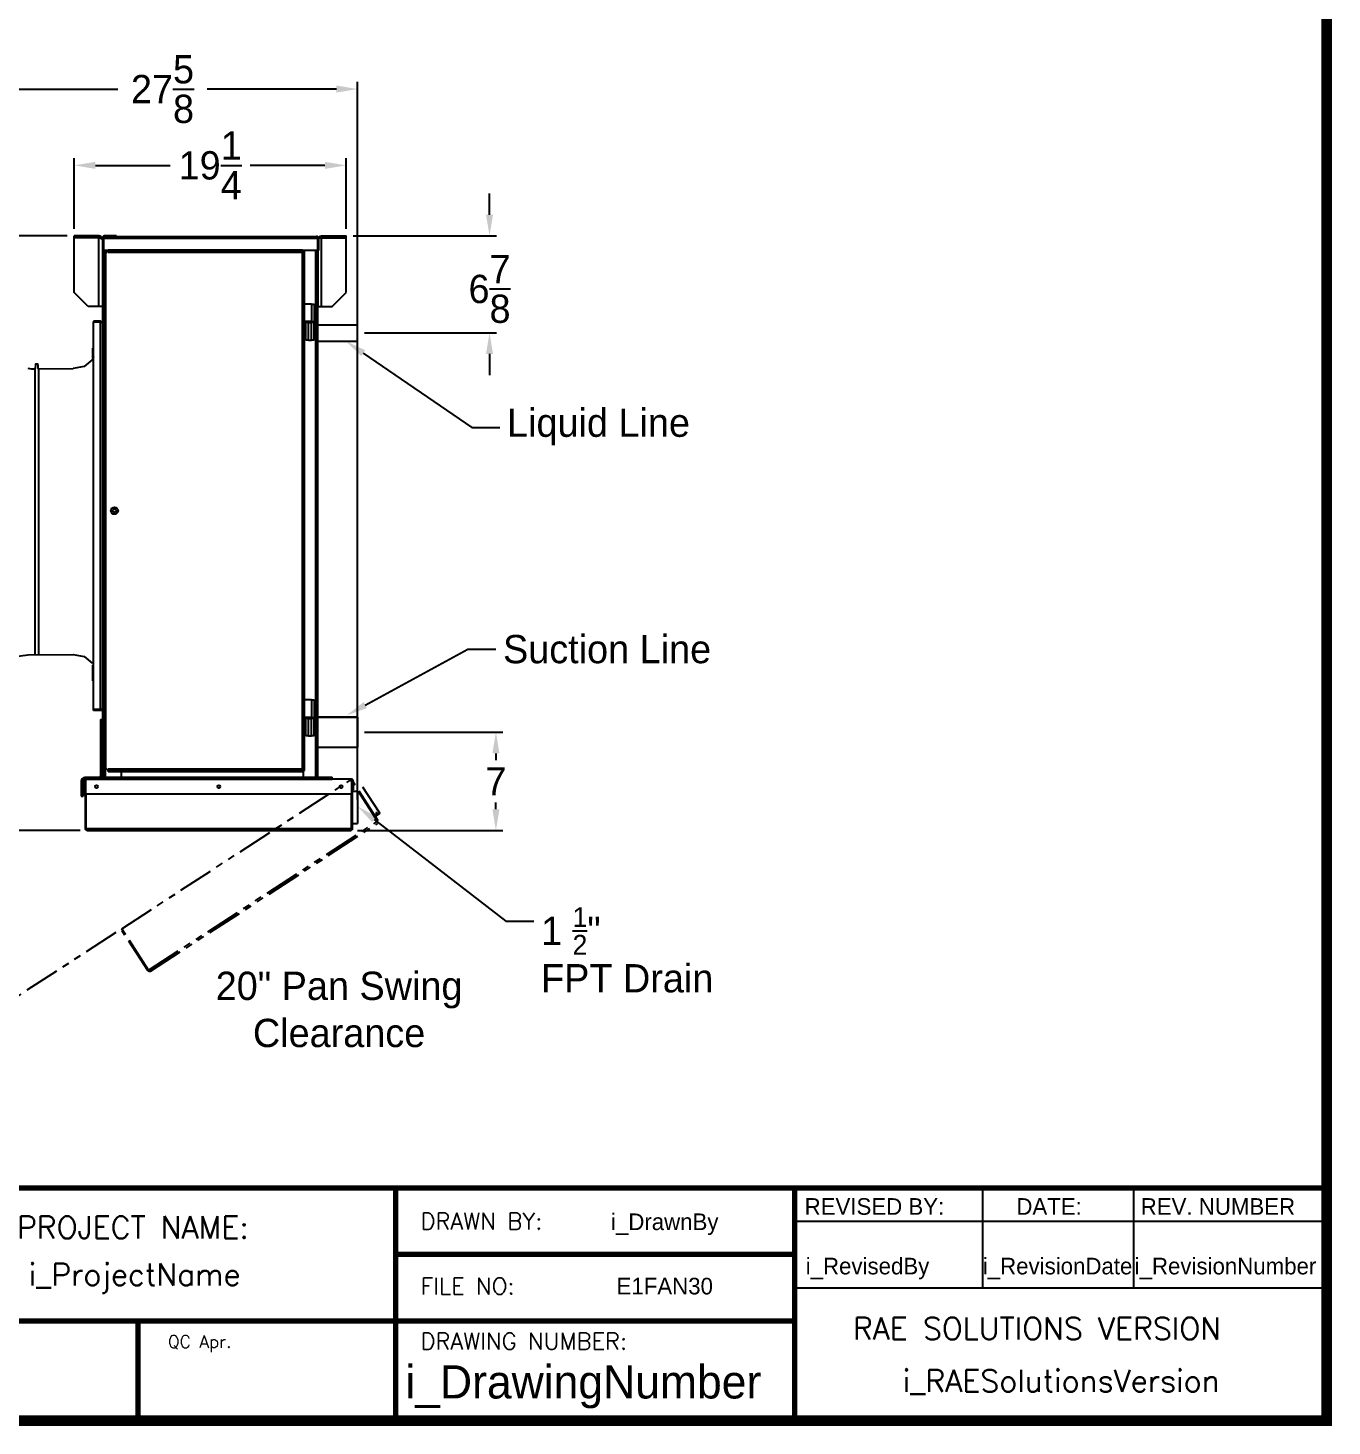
# Model space of a CAD drawing. Header units: inches. Extents: x 547 to 857, y -251 to -55.
# Drawn here: x 761.2 to 853.4, y -246.8 to -147.9 of the extents above; entities that cross this region are included whole.
import ezdxf
from ezdxf import colors
from ezdxf.entities.mleader import LeaderData, LeaderLine
from ezdxf.enums import TextEntityAlignment as Align
from ezdxf.math import Vec2, Vec3

# ---------------------------------------------------------------- set-up
doc = ezdxf.new("R2010")
doc.units = ezdxf.units.IN
doc.header["$MEASUREMENT"] = 0
doc.header["$PDSIZE"] = -1
doc.linetypes.add('PHANTOM', pattern=[0.5, 0.25, -0.05, 0.05, -0.05, 0.05, -0.05])
doc.layers.add('Hingeable', color=7, linetype='PHANTOM')
doc.styles.add('SIMPLEX', font='SIMPLEX')
doc.dimstyles.new('RAE Solutions', dxfattribs={"dimtxt": 2, "dimasz": 1.5, "dimexe": 0.5, "dimexo": 0.5, "dimgap": 0.5, "dimtad": 0, "dimtih": 1, "dimtoh": 1, "dimdec": 3, "dimrnd": 0.125, "dimzin": 1, "dimdsep": 46, "dimlunit": 5, "dimtxsty": 'Standard', "dimcen": 0.09, "dimadec": 0, "dimazin": 0, "dimtfac": 1, "dimtdec": 3, "dimtofl": 0, "dimtmove": 0, "dimatfit": 3, "dimfxl": 1, "dimtolj": 1, "dimtzin": 1, "dimarcsym": 0})

# ---------------------------------------------------------------- blocks, each defined once
blk = doc.blocks.new('*D15')
at = {"color": 0, "linetype": 'Continuous', "lineweight": -2}
for p, q in [((793.834, -161.083), (793.834, -159.583)), ((784.195, -162.583), (794.334, -162.583)), ((784.999, -169.426), (794.334, -169.426)), ((793.834, -170.926), (793.834, -172.426))]:
    blk.add_line(p, q, dxfattribs=at)
at = {"color": 0, "linetype": 'Continuous'}
for points in [[(793.584, -161.083), (794.084, -161.083), (793.834, -162.583)], [(793.584, -170.926), (794.084, -170.926), (793.834, -169.426)]]:
    blk.add_solid(points, dxfattribs=at)
at = {"layer": 'Defpoints', "color": 0, "linetype": 'Continuous'}
for p in [(783.695, -162.583), (784.499, -169.426), (793.834, -169.426)]:
    blk.add_point(p, dxfattribs=at)
at = {"color": 0, "linetype": 'Continuous', "lineweight": 25, "insert": (793.834, -166.331), "char_height": 2, "attachment_point": 5}
blk.add_mtext('\\A1;6{\\H1x;\\S7/8;}', dxfattribs=at)
blk = doc.blocks.new('*D17')
at = {"color": 0, "linetype": 'Continuous', "lineweight": -2}
for p, q in [((764.457, -162.083), (764.457, -157.087)), ((783.695, -162.083), (783.695, -157.087)), ((765.957, -157.587), (771.243, -157.587)), ((782.195, -157.587), (776.91, -157.587))]:
    blk.add_line(p, q, dxfattribs=at)
at = {"color": 0, "linetype": 'Continuous'}
for points in [[(765.957, -157.337), (765.957, -157.837), (764.457, -157.587)], [(782.195, -157.337), (782.195, -157.837), (783.695, -157.587)]]:
    blk.add_solid(points, dxfattribs=at)
at = {"layer": 'Defpoints', "color": 0, "linetype": 'Continuous'}
for p in [(764.457, -157.587), (764.457, -162.583), (783.695, -162.583)]:
    blk.add_point(p, dxfattribs=at)
at = {"color": 0, "linetype": 'Continuous', "lineweight": 25, "insert": (774.076, -157.587), "char_height": 2, "attachment_point": 5}
blk.add_mtext('\\A1;19{\\H1x;\\S1/4;}', dxfattribs=at)
blk = doc.blocks.new('*D18')
at = {"color": 0, "linetype": 'Continuous', "lineweight": -2}
for p, q in [((756.906, -180.79), (756.906, -151.691)), ((758.406, -152.191), (767.536, -152.191)), ((782.999, -152.191), (773.869, -152.191)), ((784.499, -202.436), (784.499, -151.691))]:
    blk.add_line(p, q, dxfattribs=at)
at = {"color": 0, "linetype": 'Continuous'}
for points in [[(758.406, -151.941), (758.406, -152.441), (756.906, -152.191)], [(782.999, -151.941), (782.999, -152.441), (784.499, -152.191)]]:
    blk.add_solid(points, dxfattribs=at)
at = {"layer": 'Defpoints', "color": 0, "linetype": 'Continuous'}
for p in [(756.906, -152.191), (756.906, -181.29), (784.499, -202.936)]:
    blk.add_point(p, dxfattribs=at)
at = {"color": 0, "linetype": 'Continuous', "lineweight": 25, "insert": (770.703, -152.191), "char_height": 2, "attachment_point": 5}
blk.add_mtext('\\A1;27{\\H1x;\\S5/8;}', dxfattribs=at)
blk = doc.blocks.new('*D19')
at = {"color": 0, "linetype": 'Continuous', "lineweight": -2}
for p, q in [((763.957, -162.583), (749.464, -162.583)), ((749.964, -164.083), (749.964, -182.111)), ((749.964, -203.139), (749.964, -185.111)), ((764.89, -204.639), (749.464, -204.639))]:
    blk.add_line(p, q, dxfattribs=at)
at = {"color": 0, "linetype": 'Continuous'}
for points in [[(749.714, -164.083), (750.214, -164.083), (749.964, -162.583)], [(749.714, -203.139), (750.214, -203.139), (749.964, -204.639)]]:
    blk.add_solid(points, dxfattribs=at)
at = {"layer": 'Defpoints', "color": 0, "linetype": 'Continuous'}
for p in [(764.457, -162.583), (749.964, -204.639), (765.39, -204.639)]:
    blk.add_point(p, dxfattribs=at)
at = {"color": 0, "linetype": 'Continuous', "lineweight": 25, "insert": (749.964, -183.611), "char_height": 2, "attachment_point": 5}
blk.add_mtext('\\A1;42', dxfattribs=at)
blk = doc.blocks.new('*D24')
at = {"color": 0, "lineweight": -2}
for p, q in [((784.999, -197.683), (794.786, -197.683)), ((794.286, -199.183), (794.286, -199.661)), ((794.286, -203.139), (794.286, -202.661)), ((784.501, -204.639), (794.786, -204.639))]:
    blk.add_line(p, q, dxfattribs=at)
at = {"color": 0}
for points in [[(794.036, -199.183), (794.536, -199.183), (794.286, -197.683)], [(794.036, -203.139), (794.536, -203.139), (794.286, -204.639)]]:
    blk.add_solid(points, dxfattribs=at)
at = {"layer": 'Defpoints', "color": 0}
for p in [(784.499, -197.683), (794.286, -197.683), (784.001, -204.639)]:
    blk.add_point(p, dxfattribs=at)
at = {"color": 0, "insert": (794.286, -201.161), "char_height": 2, "attachment_point": 5}
blk.add_mtext('\\A1;7', dxfattribs=at)

msp = doc.modelspace()

# ---------------------------------------------------------------- linework, layer by layer
at = {"linetype": 'Continuous', "lineweight": 25}
for p, q in [((764.4575, -162.7127), (764.4575, -162.5827)), ((766.1935, -162.5827), (764.4575, -162.5827)), ((766.1935, -162.7127), (764.4575, -162.7127)), ((766.1935, -162.7198), (764.4575, -162.7198)), ((764.4575, -166.5827), (764.4575, -162.7198)), ((766.1935, -162.7127), (766.1935, -162.5827)), ((766.1935, -167.5827), (766.1935, -162.7198)), ((766.4575, -162.7157), (766.4575, -162.8467)), ((766.4704, -162.7157), (766.4575, -162.7157)), ((766.4575, -162.8467), (766.4575, -167.5827)), ((766.4637, -162.7528), (766.5137, -162.7528)), ((766.4637, -162.7528), (766.4637, -163.6198)), ((766.5137, -162.7528), (766.5137, -163.6198)), ((766.52, -162.7528), (766.52, -162.8858)), ((766.5208, -162.7528), (766.52, -162.7528)), ((766.52, -162.8858), (766.52, -200.879)), ((766.5208, -162.7528), (766.5208, -163.6198)), ((781.6816, -162.7528), (766.5208, -162.7528)), ((767.4575, -162.5827), (766.5905, -162.5827)), ((766.5905, -162.6208), (766.5905, -162.5827)), ((766.5967, -162.6198), (781.6057, -162.6198)), ((767.4575, -162.5827), (767.4575, -162.6198)), ((781.6816, -162.7528), (781.6816, -163.6198)), ((781.6816, -162.7528), (781.6825, -162.7528)), ((781.6825, -162.8858), (781.6825, -162.7528)), ((781.6887, -162.7657), (781.6825, -162.7657)), ((781.6825, -200.879), (781.6825, -162.8858)), ((781.7387, -162.7528), (781.6887, -162.7528)), ((781.6887, -162.7528), (781.6887, -163.6198)), ((781.7387, -162.7528), (781.7387, -163.6198)), ((781.959, -162.7127), (781.959, -162.5827)), ((781.959, -162.5827), (783.695, -162.5827)), ((781.959, -162.7127), (783.695, -162.7127)), ((781.959, -167.5827), (781.959, -162.7198)), ((781.959, -162.7198), (783.695, -162.7198)), ((783.695, -162.7127), (783.695, -162.5827)), ((783.695, -166.5827), (783.695, -162.7198)), ((766.4575, -163.6452), (766.52, -163.6452)), ((766.4637, -163.6198), (766.5137, -163.6198)), ((766.5075, -163.6327), (766.5075, -163.6198)), ((766.5075, -163.6327), (766.5075, -163.6452)), ((766.52, -163.6327), (766.5075, -163.6327)), ((766.8715, -163.6198), (766.5208, -163.6198)), ((766.5585, -163.8958), (766.6215, -163.8958)), ((766.5585, -163.8958), (766.5585, -200.1458)), ((766.8715, -163.6458), (766.6215, -163.8958)), ((766.6215, -163.8958), (766.6215, -200.1458)), ((766.7045, -163.8958), (766.6215, -163.8958)), ((766.653, -163.6198), (766.653, -163.8643)), ((766.7045, -200.1458), (766.7045, -163.8958)), ((766.8715, -163.5828), (766.8715, -163.6458)), ((780.6005, -163.5828), (766.8715, -163.5828)), ((780.6005, -163.6458), (766.8715, -163.6458)), ((766.8715, -163.6458), (766.8715, -163.7288)), ((766.8715, -163.7288), (780.6005, -163.7288)), ((780.6005, -163.5828), (780.6005, -163.6458)), ((781.6816, -163.6198), (780.6005, -163.6198)), ((780.6835, -163.6458), (780.6005, -163.6458)), ((780.6005, -163.7288), (780.6005, -163.6458)), ((780.6005, -200.3128), (780.6005, -163.7288)), ((780.6825, -163.6458), (780.6825, -163.6198)), ((780.6835, -200.3958), (780.6835, -163.6458)), ((780.6835, -163.6458), (780.7465, -163.6458)), ((780.7465, -167.4008), (780.7465, -163.6458)), ((781.5495, -200.879), (781.5495, -163.6198)), ((781.695, -163.6327), (781.6825, -163.6327)), ((781.7387, -163.6198), (781.6887, -163.6198)), ((781.695, -163.6198), (781.695, -167.5827)), ((765.4575, -167.5827), (764.4575, -166.5827)), ((782.695, -167.5827), (783.695, -166.5827)), ((766.1935, -167.5827), (765.4575, -167.5827)), ((766.4575, -167.5827), (766.1935, -167.5827)), ((766.4575, -167.5827), (766.4575, -200.879)), ((780.7465, -168.6408), (780.7465, -167.4008)), ((781.2465, -167.4008), (780.7465, -167.4008)), ((781.2465, -167.4008), (781.2465, -168.6408)), ((781.2465, -167.4008), (781.434, -167.4008)), ((781.434, -167.4008), (781.434, -168.6408)), ((781.695, -167.5827), (781.959, -167.5827)), ((781.959, -167.5827), (782.695, -167.5827)), ((765.8325, -168.6152), (765.8325, -168.6782)), ((766.3115, -168.6152), (765.8325, -168.6152)), ((766.3115, -168.6782), (765.8325, -168.6782)), ((766.3115, -168.6853), (765.8325, -168.6853)), ((765.8325, -196.0871), (765.8325, -168.6853)), ((766.3115, -168.6152), (766.3115, -168.6782)), ((766.3115, -196.0871), (766.3115, -168.6853)), ((780.7465, -195.4053), (780.7465, -168.6408)), ((781.2465, -168.6408), (780.7465, -168.6408)), ((780.8405, -169.9433), (780.8405, -168.7033)), ((781.028, -168.7033), (780.8405, -168.7033)), ((780.8562, -168.6408), (780.8562, -168.7033)), ((781.028, -169.9433), (781.028, -168.7033)), ((781.028, -168.7033), (781.247, -168.7033)), ((781.2465, -168.6408), (781.434, -168.6408)), ((781.247, -169.9433), (781.247, -168.7033)), ((781.4345, -168.7033), (781.247, -168.7033)), ((781.4187, -168.7033), (781.4187, -168.6408)), ((781.4345, -169.9433), (781.4345, -168.7033)), ((784.4992, -168.8952), (781.6887, -168.8952)), ((784.4992, -169.9577), (784.4992, -168.8952)), ((781.028, -169.9433), (780.8405, -169.9433)), ((781.028, -169.9433), (781.247, -169.9433)), ((781.4345, -169.9433), (781.247, -169.9433)), ((781.6887, -170.0202), (784.4992, -170.0202)), ((784.4992, -170.0202), (784.4992, -169.9577)), ((765.7855, -171.2092), (765.7855, -170.5162)), ((765.8325, -170.5162), (765.7855, -170.5162)), ((761.6691, -171.9893), (761.6691, -192.1654)), ((761.7148, -171.683), (761.7101, -171.9507)), ((761.8615, -171.6443), (761.7542, -171.6443)), ((761.9056, -171.9544), (761.9008, -171.683)), ((761.9455, -171.9931), (761.9455, -192.1616)), ((765.1616, -171.8151), (764.3762, -171.9592)), ((765.7202, -171.3423), (765.1616, -171.8151)), ((765.8325, -171.1133), (765.7202, -171.3423)), ((758.5022, -192.5866), (761.1894, -192.209)), ((764.3762, -192.1955), (765.1616, -192.3396)), ((765.1616, -192.3396), (765.7202, -192.8124)), ((765.7855, -194.0462), (765.7855, -192.9455)), ((765.8325, -194.0462), (765.7855, -194.0462)), ((780.7415, -196.6453), (780.7415, -195.4053)), ((781.2415, -195.4053), (780.7415, -195.4053)), ((781.2415, -195.4053), (781.2415, -196.6453)), ((781.2415, -195.4053), (781.429, -195.4053)), ((781.429, -195.4053), (781.429, -196.6453)), ((766.3115, -196.0871), (765.8325, -196.0871)), ((765.8325, -196.1572), (765.8325, -196.0942)), ((766.3115, -196.0942), (765.8325, -196.0942)), ((766.3115, -196.1572), (765.8325, -196.1572)), ((766.3115, -196.1572), (766.3115, -196.0942)), ((766.3275, -196.7763), (766.4575, -196.7763)), ((766.3275, -196.7763), (766.3275, -199.7623)), ((781.2415, -196.6453), (780.7415, -196.6453)), ((780.7465, -200.3958), (780.7465, -196.6453)), ((780.8355, -197.9478), (780.8355, -196.7078)), ((781.023, -196.7078), (780.8355, -196.7078)), ((780.8512, -196.6453), (780.8512, -196.7078)), ((781.023, -197.9478), (781.023, -196.7078)), ((781.023, -196.7078), (781.242, -196.7078)), ((781.2415, -196.6453), (781.429, -196.6453)), ((781.242, -197.9478), (781.242, -196.7078)), ((781.4295, -196.7078), (781.242, -196.7078)), ((781.4137, -196.7078), (781.4137, -196.6453)), ((781.4295, -197.9478), (781.4295, -196.7078)), ((784.4992, -196.6202), (781.6825, -196.6202)), ((781.023, -197.9478), (780.8355, -197.9478)), ((781.023, -197.9478), (781.242, -197.9478)), ((781.4295, -197.9478), (781.242, -197.9478)), ((781.6825, -198.7452), (784.4992, -198.7452)), ((766.3275, -199.7623), (766.4575, -199.7623)), ((766.3275, -199.7623), (766.3275, -200.7623)), ((766.3275, -200.7623), (766.4575, -200.7623)), ((766.5585, -200.1458), (766.6215, -200.1458)), ((766.6215, -200.1458), (766.7045, -200.1458)), ((766.6215, -200.1458), (766.8715, -200.3958)), ((766.653, -200.1773), (766.653, -200.879)), ((766.8715, -200.3128), (766.8715, -200.3958)), ((780.6005, -200.3128), (766.8715, -200.3128)), ((766.8715, -200.4588), (766.8715, -200.3958)), ((766.8715, -200.3958), (780.6005, -200.3958)), ((766.8715, -200.4588), (780.6005, -200.4588)), ((767.77, -200.4588), (767.77, -200.879)), ((780.6005, -200.3958), (780.6005, -200.3128)), ((780.6005, -200.4588), (780.6005, -200.3958)), ((780.6835, -200.3958), (780.6005, -200.3958)), ((780.6825, -200.879), (780.6825, -200.3958)), ((780.6835, -200.3958), (780.7465, -200.3958)), ((765.0825, -201.1603), (764.9525, -201.1603)), ((764.9525, -201.1603), (764.9525, -202.2088)), ((765.0825, -201.1603), (765.0825, -202.2088)), ((765.2575, -201.1597), (765.2075, -201.1597)), ((765.2075, -202.1517), (765.2075, -201.1597)), ((765.2165, -201.0263), (765.2165, -200.8963)), ((766.1935, -200.8963), (765.2165, -200.8963)), ((765.2887, -201.0263), (765.2165, -201.0263)), ((765.2575, -202.1517), (765.2575, -201.1597)), ((765.26, -201.1392), (765.2887, -201.1392)), ((765.2887, -202.0375), (765.2887, -201.012)), ((765.2887, -201.012), (766.2262, -201.012)), ((766.1935, -201.012), (766.1935, -200.8963)), ((766.2262, -200.879), (782.695, -200.879)), ((766.2262, -200.879), (766.2262, -201.012)), ((766.2262, -201.012), (782.695, -201.012)), ((782.695, -201.012), (782.695, -200.879)), ((782.709, -201.0027), (782.695, -201.0033)), ((784.1012, -201.012), (782.695, -201.012)), ((782.709, -201.0027), (782.709, -201.012)), ((784.0495, -201.0027), (782.709, -201.0027)), ((784.0495, -201.012), (784.0495, -201.0027)), ((784.1012, -202.0375), (784.1012, -201.012)), ((784.1299, -201.1392), (784.1012, -201.1392)), ((784.2065, -201.1597), (784.1325, -201.1597)), ((784.1325, -201.7527), (784.1325, -201.1597)), ((784.1325, -201.7527), (784.2065, -201.7527)), ((784.1325, -204.5062), (784.1325, -201.7527)), ((784.2065, -201.7527), (784.2065, -201.1597)), ((764.9525, -202.2088), (765.0825, -202.2088)), ((765.2575, -202.1517), (765.2075, -202.1517)), ((765.2575, -204.5062), (765.2575, -202.1517)), ((765.2887, -202.0375), (784.1012, -202.0375)), ((765.3075, -204.5062), (765.3075, -202.0375)), ((765.3075, -202.1647), (765.3145, -202.1647)), ((765.3145, -204.5062), (765.3145, -202.0375)), ((784.0799, -201.8267), (784.0729, -201.8267)), ((784.0799, -201.8892), (784.0729, -201.8892)), ((784.0754, -204.5062), (784.0754, -202.0375)), ((784.0825, -204.5062), (784.0825, -202.0375)), ((784.4992, -201.8892), (784.1299, -201.8892)), ((784.4992, -201.8892), (784.1325, -201.8892)), ((784.4992, -201.8892), (784.4992, -203.9832)), ((784.4992, -201.8892), (784.4992, -203.9832)), ((785.8613, -203.3671), (785.8194, -203.3944)), ((765.2575, -204.5062), (765.3075, -204.5062)), ((765.3145, -204.5062), (784.0754, -204.5062)), ((765.3905, -204.6392), (783.9995, -204.6392)), ((784.0729, -204.1392), (784.0799, -204.1392)), ((784.0754, -204.1392), (784.0825, -204.1392)), ((784.1299, -204.5062), (784.0799, -204.5062)), ((784.1325, -204.5062), (784.0825, -204.5062)), ((784.1299, -204.1392), (784.4992, -204.1392)), ((784.1325, -204.1392), (784.4992, -204.1392)), ((784.4992, -203.9832), (784.4992, -204.1392)), ((784.4992, -203.9832), (784.4992, -204.1392))]:
    msp.add_line(p, q, dxfattribs=at)
for p, q in [((761.9449, -171.9931), (764.3762, -171.9592)), ((761.1894, -192.209), (764.3762, -192.1955)), ((781.6825, -196.6202), (784.4992, -196.6202)), ((784.4992, -196.6202), (784.4992, -198.7452)), ((721.3364, -229.9283), (815.4134, -229.9283)), ((787.1903, -229.9283), (787.1903, -239.336)), ((815.4134, -229.9283), (815.4134, -246.3918)), ((815.4134, -229.9283), (853.0442, -229.9283)), ((815.4134, -229.9283), (815.4134, -232.2802)), ((828.6911, -229.9283), (828.6911, -236.9841)), ((839.3842, -229.9283), (839.3842, -236.9841)), ((815.4134, -232.2802), (853.0442, -232.2802)), ((787.1903, -234.6321), (815.4134, -234.6321)), ((787.1903, -239.336), (787.1903, -234.6321)), ((815.4134, -236.9841), (853.0442, -236.9841)), ((815.4134, -239.336), (721.3364, -239.336)), ((768.9628, -239.336), (768.9628, -246.3918)), ((787.1903, -239.336), (787.1903, -246.3918))]:
    msp.add_line(p, q)
for points, const_width in [([(551.9978, -246.3918), (853.0442, -246.3918), (853.0442, -58.2378), (551.9978, -58.2378), (551.9978, -246.3918)], 0.7526), ([(853.0442, -229.9283), (627.2594, -229.9283), (627.2594, -246.3918)], 0.3763), ([(787.1903, -229.9283), (787.1903, -246.3918)], 0.3763), ([(815.4134, -246.3918), (815.4134, -229.9283), (853.0442, -229.9283)], 0.3763), ([(815.4134, -234.6321), (787.1903, -234.6321), (787.1903, -246.3918)], 0.3763), ([(815.4134, -239.336), (721.3364, -239.336)], 0.3763), ([(768.9628, -239.336), (768.9628, -246.3918)], 0.3763)]:
    msp.add_lwpolyline(points, dxfattribs=dict(const_width=const_width))
at = {"linetype": 'Continuous', "lineweight": 25, "flags": 128}
msp.add_lwpolyline([(766.2262, -200.8923), (766.2196, -200.8938), (766.1935, -200.8963)], dxfattribs=at)
at = {"linetype": 'Continuous', "lineweight": 25}
for centre, radius in [((767.3085, -182.0208), 0.25), ((767.3085, -182.0208), 0.125), ((766.0387, -201.5375), 0.0995), ((774.695, -201.5375), 0.0995), ((783.3512, -201.5375), 0.0995)]:
    msp.add_circle(centre, radius, dxfattribs=at)
for centre, radius, start, end in [((766.5905, -162.7157), 0.133, 90, 180), ((766.6405, -162.7657), 0.133, 149.720557, 170.688254), ((781.562, -162.7657), 0.133, 10.219617, 29.744784), ((761.8743, -167.0724), 4.9213, 262, 267.610221), ((761.6708, -171.95), 0.0394, 267.610221, 359), ((761.7542, -171.6836), 0.0394, 90, 179), ((761.8615, -171.6836), 0.0394, 1, 90), ((761.9449, -171.9537), 0.0394, 181, 270.798635), ((766.1935, -200.7623), 0.134, 299.460745, 0), ((766.1935, -200.7623), 0.264, 333.772108, 0), ((765.2165, -201.1603), 0.264, 90, 180), ((765.2165, -201.1603), 0.134, 90, 180), ((765.3405, -201.1597), 0.133, 112.89837, 180), ((765.3405, -201.1597), 0.083, 128.571734, 180), ((784.0495, -201.1597), 0.157, 0, 90), ((784.0495, -201.1597), 0.083, 0, 51.428266)]:
    msp.add_arc(centre, radius, start, end, dxfattribs=at)
for points, knots in [([(766.4575, -162.8467), (766.4535, -162.8121), (766.4455, -162.7429), (766.3845, -162.6557), (766.2972, -162.5946), (766.228, -162.5867), (766.1935, -162.5827)], [0, 0, 0, 0, 0.2499999, 0.4999986, 0.7500026, 1, 1, 1, 1]), ([(766.2457, -162.7235), (766.2454, -162.7233), (766.2306, -162.7134), (766.2118, -162.7131), (766.1935, -162.7127)], [0, 0, 0, 0, 0.0209235, 1, 1, 1, 1]), ([(766.1935, -162.7198), (766.2213, -162.721), (766.2771, -162.7236), (766.3518, -162.7402), (766.4102, -162.7678), (766.4497, -162.8052), (766.4548, -162.8327), (766.4575, -162.8467)], [0, 0, 0, 0, 0.1907789, 0.3816597, 0.5768534, 0.7838764, 1, 1, 1, 1]), ([(766.5967, -162.6198), (766.5821, -162.6212), (766.5503, -162.6243), (766.5097, -162.6484), (766.4797, -162.6851), (766.4656, -162.7207), (766.4642, -162.744), (766.4637, -162.7528)], [0, 0, 0, 0, 0.2277485, 0.4962014, 0.6892053, 0.8824399, 1, 1, 1, 1]), ([(766.5259, -162.7103), (766.5253, -162.7111), (766.5197, -162.7182), (766.5149, -162.7336), (766.514, -162.7476), (766.5137, -162.7528)], [0, 0, 0, 0, 0.0740735, 0.6593221, 1, 1, 1, 1]), ([(766.5208, -162.7528), (766.5218, -162.741), (766.5239, -162.7188), (766.5292, -162.6896), (766.5359, -162.667), (766.5468, -162.6463), (766.5677, -162.6255), (766.5858, -162.6219), (766.5967, -162.6198)], [0, 0, 0, 0, 0.15709085, 0.29742919, 0.42172758, 0.53098073, 0.71670474, 1, 1, 1, 1]), ([(781.6057, -162.6198), (781.6146, -162.6212), (781.6339, -162.6243), (781.659, -162.6484), (781.6741, -162.6851), (781.6802, -162.7207), (781.6813, -162.744), (781.6816, -162.7528)], [0, 0, 0, 0, 0.22774933, 0.49620642, 0.68920286, 0.88243955, 1, 1, 1, 1]), ([(781.7387, -162.7528), (781.738, -162.7423), (781.7366, -162.7217), (781.7258, -162.6933), (781.7104, -162.6692), (781.688, -162.6466), (781.6537, -162.6252), (781.6234, -162.6218), (781.6057, -162.6198)], [0, 0, 0, 0, 0.139858, 0.2740272, 0.4037402, 0.5303433, 0.725176, 1, 1, 1, 1]), ([(781.6887, -162.7528), (781.6882, -162.7463), (781.6872, -162.7334), (781.6825, -162.7194), (781.6784, -162.7132), (781.6775, -162.7119)], [0, 0, 0, 0, 0.4476695, 0.8839029, 1, 1, 1, 1]), ([(781.7336, -162.7179), (781.7453, -162.6977), (781.7743, -162.6475), (781.8561, -162.5951), (781.9247, -162.5868), (781.959, -162.5827)], [0, 0, 0, 0, 0.2523943, 0.6261991, 1, 1, 1, 1]), ([(781.959, -162.7198), (781.931, -162.721), (781.875, -162.7235), (781.8018, -162.7405), (781.7551, -162.7593), (781.7412, -162.7736), (781.7387, -162.7761)], [0, 0, 0, 0, 0.3077552, 0.6156747, 0.930549, 1, 1, 1, 1]), ([(781.9067, -162.7235), (781.9071, -162.7233), (781.9218, -162.7134), (781.9406, -162.7131), (781.959, -162.7127)], [0, 0, 0, 0, 0.02092, 1, 1, 1, 1]), ([(766.3115, -168.6152), (766.3224, -168.6159), (766.3437, -168.6173), (766.3731, -168.6278), (766.3984, -168.6428), (766.4242, -168.6661), (766.4506, -168.7046), (766.4549, -168.7404), (766.4575, -168.7612)], [0, 0, 0, 0, 0.1338561, 0.2613721, 0.3834226, 0.5010258, 0.7092289, 1, 1, 1, 1]), ([(766.3115, -168.6782), (766.3176, -168.6787), (766.3298, -168.6795), (766.3432, -168.6838), (766.3494, -168.6876), (766.3508, -168.6885)], [0, 0, 0, 0, 0.442922, 0.8712763, 1, 1, 1, 1]), ([(766.4575, -168.7612), (766.4554, -168.7509), (766.4513, -168.7305), (766.421, -168.7051), (766.38, -168.6913), (766.3424, -168.6863), (766.3191, -168.6855), (766.3115, -168.6853)], [0, 0, 0, 0, 0.2614959, 0.5198472, 0.7128833, 0.9060229, 1, 1, 1, 1]), ([(766.3115, -196.0871), (766.3235, -196.0862), (766.3463, -196.0845), (766.3844, -196.0788), (766.4196, -196.068), (766.4502, -196.0424), (766.4547, -196.0229), (766.4575, -196.0112)], [0, 0, 0, 0, 0.1485616, 0.2813702, 0.5009, 0.7000632, 1, 1, 1, 1]), ([(766.4575, -196.0112), (766.4554, -196.0299), (766.4512, -196.067), (766.4199, -196.1141), (766.3751, -196.1459), (766.3369, -196.1564), (766.3164, -196.1571), (766.3115, -196.1572)], [0, 0, 0, 0, 0.2607152, 0.5193909, 0.7465898, 0.9385565, 1, 1, 1, 1]), ([(766.3529, -196.0831), (766.3454, -196.0867), (766.3324, -196.093), (766.3177, -196.0939), (766.3115, -196.0942)], [0, 0, 0, 0, 0.5793482, 1, 1, 1, 1]), ([(785.8222, -203.5511), (785.8306, -203.5428), (785.8445, -203.529), (785.8499, -203.4979), (785.8468, -203.474), (785.8399, -203.4522), (785.8287, -203.4264), (785.8187, -203.4079), (785.8134, -203.3982)], [0, 0, 0, 0, 0.3009068, 0.4977571, 0.6026882, 0.7207996, 0.85302, 1, 1, 1, 1]), ([(785.8194, -203.3944), (785.8236, -203.4021), (785.8308, -203.4154), (785.8317, -203.4294), (785.832, -203.4352)], [0, 0, 0, 0, 0.5853696, 1, 1, 1, 1]), ([(785.8613, -203.3671), (785.8679, -203.3797), (785.881, -203.4047), (785.8845, -203.447), (785.8756, -203.4896), (785.8544, -203.5262), (785.8321, -203.5435), (785.8222, -203.5511)], [0, 0, 0, 0, 0.18723807, 0.37419194, 0.56147219, 0.80606586, 1, 1, 1, 1]), ([(765.3905, -204.6392), (765.3716, -204.637), (765.3394, -204.6331), (765.3044, -204.6095), (765.283, -204.586), (765.2691, -204.5629), (765.2594, -204.5358), (765.2581, -204.5162), (765.2575, -204.5062)], [0, 0, 0, 0, 0.2914182, 0.4990277, 0.617298, 0.7394342, 0.8666504, 1, 1, 1, 1]), ([(765.3176, -204.5453), (765.3168, -204.5441), (765.3131, -204.5381), (765.3088, -204.5247), (765.3079, -204.5124), (765.3075, -204.5062)], [0, 0, 0, 0, 0.1158945, 0.5505885, 1, 1, 1, 1]), ([(765.3145, -204.5062), (765.3152, -204.5203), (765.3167, -204.5484), (765.3255, -204.5858), (765.3427, -204.6167), (765.3658, -204.6359), (765.3829, -204.6382), (765.3905, -204.6392)], [0, 0, 0, 0, 0.1872374, 0.3741867, 0.5614634, 0.806054, 1, 1, 1, 1]), ([(783.9969, -204.6392), (784.0086, -204.6368), (784.0278, -204.6328), (784.0492, -204.6097), (784.0596, -204.5879), (784.0657, -204.5659), (784.0703, -204.5381), (784.072, -204.5172), (784.0729, -204.5062)], [0, 0, 0, 0, 0.3009068, 0.4977571, 0.6026882, 0.7207996, 0.85302, 1, 1, 1, 1]), ([(784.1299, -204.5062), (784.1286, -204.5203), (784.126, -204.5484), (784.1059, -204.5858), (784.0752, -204.6167), (784.0375, -204.6359), (784.0094, -204.6382), (783.9969, -204.6392)], [0, 0, 0, 0, 0.18723807, 0.37419194, 0.56147219, 0.80606586, 1, 1, 1, 1]), ([(783.9995, -204.6392), (784.0111, -204.6368), (784.0303, -204.6328), (784.0517, -204.6097), (784.0621, -204.5879), (784.0682, -204.5659), (784.0728, -204.5381), (784.0745, -204.5172), (784.0754, -204.5062)], [0, 0, 0, 0, 0.3009088, 0.4977579, 0.6026916, 0.7207992, 0.8530172, 1, 1, 1, 1]), ([(784.1325, -204.5062), (784.1311, -204.5203), (784.1285, -204.5484), (784.1084, -204.5858), (784.0777, -204.6167), (784.04, -204.6359), (784.0119, -204.6382), (783.9995, -204.6392)], [0, 0, 0, 0, 0.1872372, 0.3741884, 0.5614708, 0.8060644, 1, 1, 1, 1]), ([(784.0799, -204.5062), (784.0793, -204.515), (784.0781, -204.5301), (784.0712, -204.5423), (784.0683, -204.5474)], [0, 0, 0, 0, 0.5853696, 1, 1, 1, 1]), ([(784.0825, -204.5062), (784.0818, -204.515), (784.0806, -204.5301), (784.0737, -204.5423), (784.0708, -204.5474)], [0, 0, 0, 0, 0.5853788, 1, 1, 1, 1])]:
    msp.add_open_spline(points, degree=3, knots=knots, dxfattribs=at)
msp.add_point((815.4134, -246.3918))
at = {"layer": 'Hingeable', "linetype": 'PHANTOM', "ltscale": 10}
for p, q in [((767.8206, -211.5944), (784.0188, -201.0588)), ((785.9206, -203.9874), (784.0188, -201.0588)), ((785.9266, -203.9836), (784.0928, -201.1598)), ((785.9685, -203.9563), (784.1347, -201.1325)), ((784.8529, -201.5604), (785.9933, -203.3165)), ((785.7208, -203.6796), (785.7267, -203.6758)), ((785.7686, -203.6485), (786.0783, -203.4474)), ((785.9933, -203.3165), (786.0783, -203.4474)), ((769.7224, -214.523), (785.9206, -203.9874)), ((769.8586, -214.5932), (785.9294, -204.1403)), ((769.7224, -214.523), (767.8206, -211.5944)), ((767.4012, -211.8667), (753.9772, -220.568)), ((767.8408, -211.7303), (767.8827, -211.7031)), ((769.6746, -214.5541), (767.8408, -211.7303)), ((769.7165, -214.5269), (767.8827, -211.7031)), ((767.927, -211.7584), (767.9211, -211.7622)), ((768.2572, -212.2797), (768.2631, -212.2758)), ((769.6746, -214.5541), (769.7165, -214.5269))]:
    msp.add_line(p, q, dxfattribs=at)
at = {"layer": 'Hingeable', "linetype": 'PHANTOM', "ltscale": 10, "flags": 128}
msp.add_lwpolyline([(767.9003, -211.7172), (767.9072, -211.7403), (767.9077, -211.7416)], dxfattribs=at)
at = {"layer": 'Hingeable', "linetype": 'PHANTOM', "ltscale": 10}
for points, knots in [([(769.8586, -214.5932), (769.8416, -214.6016), (769.8124, -214.6159), (769.7702, -214.6151), (769.7394, -214.6071), (769.7152, -214.5953), (769.6923, -214.5779), (769.6806, -214.5622), (769.6746, -214.5541)], [0, 0, 0, 0, 0.2914181, 0.4990282, 0.6172957, 0.7394318, 0.8666497, 1, 1, 1, 1]), ([(769.7464, -214.5542), (769.745, -214.5535), (769.7386, -214.5505), (769.7277, -214.5416), (769.7203, -214.5319), (769.7165, -214.5269)], [0, 0, 0, 0, 0.1158817, 0.5506018, 1, 1, 1, 1]), ([(769.7224, -214.523), (769.7307, -214.5344), (769.7473, -214.5573), (769.775, -214.5838), (769.8063, -214.6003), (769.8361, -214.6038), (769.8517, -214.5965), (769.8586, -214.5932)], [0, 0, 0, 0, 0.1872376, 0.3741905, 0.5614631, 0.8060535, 1, 1, 1, 1])]:
    msp.add_open_spline(points, degree=3, knots=knots, dxfattribs=at)

# ---------------------------------------------------------------- texts
for s, height, p in [('REVISED BY:', 1.175963, (816.1192, -231.8241)), ('DATE:', 1.17596, (831.0943, -231.8241)), ('REV. NUMBER', 1.175963, (839.8883, -231.8241))]:
    msp.add_text(s, height=height).set_placement(p)
at = {"style": 'SIMPLEX'}
for s, p in [('PROJECT NAME:', (768.6111, -233.4953)), ('i_ProjectName', (768.7298, -236.8379)), ('i_RAESolutionsVersion', (834.2676, -244.3567))]:
    msp.add_text(s, height=1.561678, dxfattribs=at).set_placement(p, align=Align.CENTER)
for s, height, p in [('DRAWN BY:', 1.17596, (788.9542, -232.8682)), ('FILE NO:', 1.17596, (788.9542, -237.4584)), ('RAE SOLUTIONS VERSION', 1.561678, (819.5362, -240.646)), ('DRAWING NUMBER:', 1.175963, (788.9542, -241.3571))]:
    msp.add_text(s, height=height, dxfattribs=at).set_placement(p)
for s, height, p in [('i_DrawnBy', 1.17596, (806.2265, -232.9069)), ('i_RevisedBy', 1.175963, (820.5666, -236.0407)), ('i_RevisionDate', 1.175963, (834.0106, -236.0407)), ('i_RevisionNumber', 1.175963, (845.886, -236.0407)), ('E1FAN30', 1.17596, (806.2265, -237.4567)), ('i_DrawingNumber', 2.351925, (800.4673, -244.8181))]:
    msp.add_text(s, height=height).set_placement(p, align=Align.CENTER)
at = {"lineweight": 30, "style": 'SIMPLEX'}
msp.add_text('QC Apr.', height=0.88197, dxfattribs=at).set_placement((771.0847, -241.2369))
at = {"layer": 'Hingeable', "linetype": 'PHANTOM', "ltscale": 10, "insert": (783.1933, -217.3085), "char_height": 2, "width": 18.102432, "attachment_point": 5}
msp.add_mtext('\\A1;20" Pan Swing\\PClearance', dxfattribs=at)

# ---------------------------------------------------------------- dimensions: what is measured, and where the dimension line sits
at = {"linetype": 'Continuous', "lineweight": 25}
for base, p1, p2, picture, middle in [((756.9063, -152.1909), (784.4992, -202.9362), (756.9063, -181.2899), '*D18', (770.7028, -152.1909)), ((764.4574531882, -157.5871392405), (783.6949531949, -162.5827182907), (764.4574531882, -162.5827182907), '*D17', (774.0762031916, -157.5871392405))]:
    dim = msp.add_linear_dim(base=base, p1=p1, p2=p2, dimstyle='RAE Solutions', dxfattribs=at)
    dim.commit()
    dim.dimension.update_dxf_attribs({"geometry": picture, "text_midpoint": middle})
dim = msp.add_linear_dim(base=(793.8341, -169.4265), p1=(783.695, -162.5827), p2=(784.4992, -169.4265), angle=90, dimstyle='RAE Solutions', dxfattribs=at)
dim.commit()
dim.dimension.update_dxf_attribs({"geometry": '*D15', "text_midpoint": (793.8341, -166.3306), "dimtype": 160})
dim = msp.add_linear_dim(base=(749.9641008492, -204.6392182638), p1=(764.4574531882, -162.5827182907), p2=(765.3904536101, -204.6392182638), angle=90, dimstyle='RAE Solutions', dxfattribs=at)
dim.commit()
dim.dimension.update_dxf_attribs({"geometry": '*D19', "text_midpoint": (749.9641008492, -183.6109682773)})
dim = msp.add_linear_dim(base=(794.2861, -197.6827), p1=(784.0011, -204.6389), p2=(784.4992, -197.6827), angle=90, dimstyle='RAE Solutions')
dim.commit()
dim.dimension.update_dxf_attribs({"geometry": '*D24', "text_midpoint": (794.2861, -201.1608), "dimtype": 160})

# ---------------------------------------------------------------- leaders
ml = msp.add_multileader_mtext('Standard')
ml.set_content('Liquid Line', color=256)
ml.set_leader_properties()
ml.build(insert=Vec2(0, 0))
ml.multileader.update_dxf_attribs({"text_right_attachment_type": 6, "dogleg_length": 2, "arrow_head_size": 1.5})
ctx = ml.context
ctx.base_point, ctx.char_height, ctx.arrow_head_size, ctx.landing_gap_size, ctx.plane_origin = Vec3(794.5734, -176.1257), 2, 1.5, 0.5, Vec3(783.6637, -170.0202)
ctx.right_attachment = 6
notes = []
notes.append((ctx, [(0, (1, 1, 0), (792.5734, -176.1257), (1, 0), 2, [(0, [(783.6637, -170.0202)], 0, [])])]))
ctx.mtext.insert, ctx.mtext.flow_direction = Vec3(795.0734, -174.7923), 5
ml = msp.add_multileader_mtext('Standard')
ml.set_content('Suction Line', color=256)
ml.set_leader_properties()
ml.build(insert=Vec2(0, 0))
ml.multileader.update_dxf_attribs({"text_right_attachment_type": 6, "dogleg_length": 2, "arrow_head_size": 1.5})
ctx = ml.context
ctx.base_point, ctx.char_height, ctx.arrow_head_size, ctx.landing_gap_size, ctx.plane_origin = Vec3(794.2895, -191.8088), 2, 1.5, 0.5, Vec3(783.7295, -196.4911)
ctx.right_attachment = 6
notes.append((ctx, [(0, (1, 1, 0), (792.2895, -191.8088), (1, 0), 2, [(0, [(783.7295, -196.4911)], 0, [])])]))
ctx.mtext.insert, ctx.mtext.flow_direction = Vec3(794.7895, -190.8088), 5
ml = msp.add_multileader_mtext('Standard')
ml.set_content('\\A1;1 {\\H0.7x;\\S1/2;}"\\PFPT Drain', color=256)
ml.set_leader_properties()
ml.build(insert=Vec2(0, 0))
ml.multileader.update_dxf_attribs({"text_right_attachment_type": 6, "dogleg_length": 2, "arrow_head_size": 1.5})
ctx = ml.context
ctx.base_point, ctx.char_height, ctx.arrow_head_size, ctx.landing_gap_size, ctx.plane_origin = Vec3(796.9764, -211.0642), 2, 1.5, 0.5, Vec3(784.4992, -202.9362)
ctx.right_attachment = 6
notes.append((ctx, [(0, (1, 1, 0), (794.9764, -211.0642), (1, 0), 2, [(0, [(784.4992, -202.9362)], 0, [])])]))
ctx.mtext.insert, ctx.mtext.flow_direction = Vec3(797.4764, -210.0642), 5
for ctx, leaders in notes:
    for number, flags, end, landing, length, lines in leaders:
        leader = LeaderData()
        leader.index, (leader.has_last_leader_line, leader.has_dogleg_vector, leader.attachment_direction) = number, flags
        leader.last_leader_point, leader.dogleg_vector, leader.dogleg_length = Vec3(end), Vec3(landing), length
        for number, points, colour, breaks in lines:
            line = LeaderLine()
            line.index, line.vertices, line.color, line.breaks = number, Vec3.list(points), colors.encode_raw_color(colour), breaks
            leader.lines.append(line)
        ctx.leaders.append(leader)

doc.saveas('drawing.dxf')
